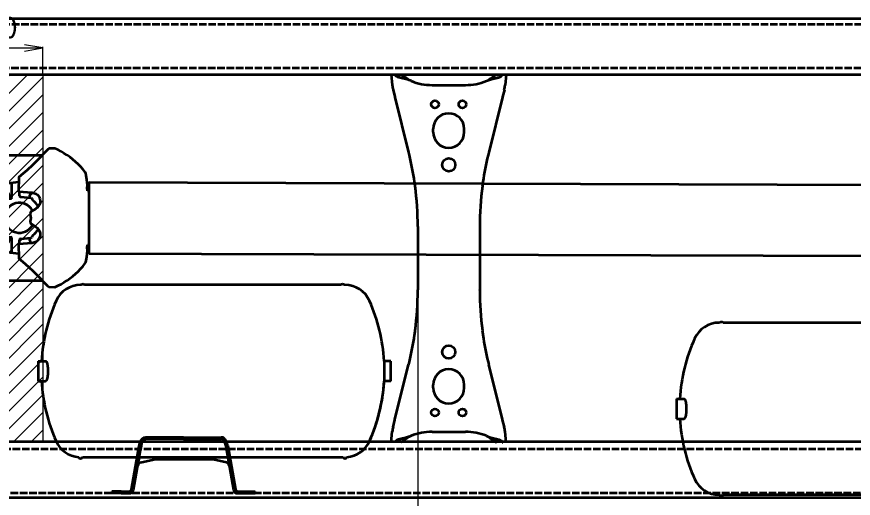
# Model space of a CAD drawing. Header units: millimetres. Extents: x 120 to 10915, y 515 to 8014.
# Drawn here: x 4633 to 5973, y 1786 to 2557 of the extents above; entities that cross this region are included whole.
import ezdxf
from ezdxf.enums import TextEntityAlignment as Align

# ---------------------------------------------------------------- set-up
doc = ezdxf.new("R2010")
doc.units = ezdxf.units.MM
doc.linetypes.add('DASHED', pattern=[15, 12, -3])
doc.layers.get('0').update_dxf_attribs({"lineweight": 13})
for name, color, linetype, lineweight in [('201_Dimensions', 7, 'Continuous', 13), ('205_Chassis_top_view', 7, 'Continuous', 13), ('214_BWA_holes_right_side_view', 7, 'Continuous', 13)]:
    doc.layers.add(name, color=color, linetype=linetype, lineweight=lineweight)
doc.styles.get("Standard").update_dxf_attribs({"font": 'isocp.shx'})

# ---------------------------------------------------------------- blocks, each defined once
blk = doc.blocks.new('3304873_3')
at = {"layer": '205_Chassis_top_view', "color": 3, "lineweight": 35}
for p, q in [((5232.9, 295), (5234.6, 277.6)), ((5417.1, 295), (5415.4, 277.6)), ((5264.6, 284.4), (5261.4, 285.7)), ((5385.4, 284.4), (5388.6, 285.7)), ((5235.8, 270.3), (5238.7, 258.9)), ((5298.3, 277.9), (5351.7, 277.9)), ((5414.2, 270.3), (5411.3, 258.9)), ((5238.7, 258.9), (5238.8, 258.3)), ((5238.8, 258.3), (5260.8, 170)), ((5411.2, 258.3), (5389.2, 170)), ((5411.3, 258.9), (5411.2, 258.3)), ((5300, 202.5), (5300, 207.5)), ((5350, 202.5), (5350, 207.5)), ((5275.4, 51.1), (5275.4, 50.6)), ((5275.4, 50.6), (5275.4, 0)), ((5374.6, 51.1), (5374.6, 50.6)), ((5374.6, 50.6), (5374.6, 0)), ((5275.4, 0), (5275.4, -50.6)), ((5374.6, 0), (5374.6, -50.6)), ((5275.4, -51.1), (5275.4, -50.6)), ((5374.6, -51.1), (5374.6, -50.6)), ((5238.8, -258.3), (5260.8, -170)), ((5411.2, -258.3), (5389.2, -170)), ((5300, -207.5), (5300, -202.5)), ((5350, -207.5), (5350, -202.5)), ((5235.8, -270.3), (5238.7, -258.9)), ((5238.7, -258.9), (5238.8, -258.3)), ((5411.3, -258.9), (5411.2, -258.3)), ((5414.2, -270.3), (5411.3, -258.9)), ((5232.9, -295), (5234.6, -277.6)), ((5298.3, -277.9), (5351.7, -277.9)), ((5417.1, -295), (5415.4, -277.6)), ((5264.6, -284.4), (5261.4, -285.7)), ((5385.4, -284.4), (5388.6, -285.7))]:
    blk.add_line(p, q, dxfattribs=at)
for centre, radius in [((5303, 247), 6), ((5347, 247), 6), ((5325, 150), 10.5), ((5325, -150), 10.5), ((5303, -247), 6), ((5347, -247), 6)]:
    blk.add_circle(centre, radius, dxfattribs=at)
for centre, radius, start, end in [((5298.3, 367.9), 90, 248, 270), ((5351.7, 367.9), 90, 270.0002, 292), ((5284.4, 282.4), 50, 185.4988, 193.999), ((5365.6, 282.4), 50, 346.001, 354.5012), ((5325, 207.5), 25, 0, 180), ((5325, 202.5), 25, 180, 0), ((4784, 51.1), 491.5, 13.476, 13.999), ((4784.1, 51.1), 491.4, 8.3803, 13.4763), ((5865.9, 51.1), 491.4, 166.5237, 171.6197), ((5866, 51.1), 491.5, 166.001, 166.524), ((4783.9, 51.1), 491.6, 7.5649, 8.3804), ((5866.1, 51.1), 491.6, 171.6196, 172.4351), ((4784, 51.1), 491.4, 0, 7.5648), ((5866, 51.1), 491.4, 172.4352, 180), ((4784, -51.1), 491.4, 352.4352, 360), ((5866, -51.1), 491.4, 180, 187.5648), ((4783.9, -51.1), 491.6, 351.6196, 352.4351), ((5866.1, -51.1), 491.6, 187.5649, 188.3804), ((4784.1, -51.1), 491.4, 346.5237, 351.6197), ((5865.9, -51.1), 491.4, 188.3803, 193.4763), ((4784, -51.1), 491.5, 346.001, 346.524), ((5866, -51.1), 491.5, 193.476, 193.999), ((5325, -202.5), 25, 0, 180), ((5325, -207.5), 25, 180, 360), ((5284.4, -282.4), 50, 166.001, 174.5012), ((5298.3, -367.9), 90, 90, 112), ((5351.7, -367.9), 90, 68, 89.9998), ((5365.6, -282.4), 50, 5.4988, 13.999)]:
    blk.add_arc(centre, radius, start, end, dxfattribs=at)
for points, knots in [([(5261.4, 285.7), (5260.1, 286.2), (5258.8, 286.7), (5257.5, 287.1), (5255.5, 287.7), (5253.5, 288.2), (5252.9, 288.4), (5251.2, 288.7), (5249.6, 289.1), (5248.6, 289.3), (5247, 289.7), (5245.5, 290.1), (5244.9, 290.2), (5243.2, 290.7), (5241.8, 291.4), (5240.9, 291.8), (5239.9, 292.7), (5239.1, 293.8), (5238.9, 294.2), (5238.7, 294.6), (5238.5, 295)], [0, 0, 0, 0, 0, 0, 13.092068, 13.092068, 13.092068, 19.57558, 19.57558, 19.57558, 30.061945, 30.061945, 30.061945, 37.308146, 37.308146, 37.308146, 51.708969, 51.708969, 51.708969, 59.207777, 59.207777, 59.207777, 59.207777, 59.207777, 59.207777]), ([(5261.4, 285.7), (5261, 286.1), (5260.5, 286.6), (5260, 287), (5258.8, 287.9), (5257.6, 288.8), (5256.9, 289.2), (5255.2, 290.2), (5253.7, 291), (5252.8, 291.4), (5251.5, 292.3), (5250.4, 293.4), (5249.9, 293.9), (5249.6, 294.4), (5249.2, 295)], [0, 0, 0, 0, 0, 0, 6.836179, 6.836179, 6.836179, 16.796056, 16.796056, 16.796056, 29.807005, 29.807005, 29.807005, 39.909779, 39.909779, 39.909779, 39.909779, 39.909779, 39.909779]), ([(5388.6, 285.7), (5389.9, 286.2), (5391.2, 286.7), (5392.5, 287.1), (5394.5, 287.7), (5396.5, 288.2), (5397.1, 288.4), (5398.8, 288.7), (5400.4, 289.1), (5401.4, 289.3), (5403, 289.7), (5404.5, 290.1), (5405.1, 290.2), (5406.8, 290.7), (5408.2, 291.4), (5409.1, 291.8), (5410.1, 292.7), (5410.9, 293.8), (5411.1, 294.2), (5411.3, 294.6), (5411.5, 295)], [0, 0, 0, 0, 0, 0, 13.092068, 13.092068, 13.092068, 19.57558, 19.57558, 19.57558, 30.061945, 30.061945, 30.061945, 37.308146, 37.308146, 37.308146, 51.708969, 51.708969, 51.708969, 59.207777, 59.207777, 59.207777, 59.207777, 59.207777, 59.207777]), ([(5388.6, 285.7), (5389, 286.1), (5389.5, 286.6), (5390, 287), (5391.2, 287.9), (5392.4, 288.8), (5393.1, 289.2), (5394.8, 290.2), (5396.3, 291), (5397.2, 291.4), (5398.5, 292.3), (5399.6, 293.4), (5400.1, 293.9), (5400.4, 294.4), (5400.8, 295)], [0, 0, 0, 0, 0, 0, 6.836179, 6.836179, 6.836179, 16.796056, 16.796056, 16.796056, 29.807005, 29.807005, 29.807005, 39.909779, 39.909779, 39.909779, 39.909779, 39.909779, 39.909779]), ([(5261.4, -285.7), (5260.1, -286.2), (5258.8, -286.7), (5257.5, -287.1), (5255.5, -287.7), (5253.5, -288.2), (5252.9, -288.4), (5251.2, -288.7), (5249.6, -289.1), (5248.6, -289.3), (5247, -289.7), (5245.5, -290.1), (5244.9, -290.2), (5243.2, -290.7), (5241.8, -291.4), (5240.9, -291.8), (5239.9, -292.7), (5239.1, -293.8), (5238.9, -294.2), (5238.7, -294.6), (5238.5, -295)], [0, 0, 0, 0, 0, 0, 13.092068, 13.092068, 13.092068, 19.57558, 19.57558, 19.57558, 30.061945, 30.061945, 30.061945, 37.308146, 37.308146, 37.308146, 51.708969, 51.708969, 51.708969, 59.207777, 59.207777, 59.207777, 59.207777, 59.207777, 59.207777]), ([(5261.4, -285.7), (5261, -286.1), (5260.5, -286.6), (5260, -287), (5258.8, -287.9), (5257.6, -288.8), (5256.9, -289.2), (5255.2, -290.2), (5253.7, -291), (5252.8, -291.4), (5251.5, -292.3), (5250.4, -293.4), (5249.9, -293.9), (5249.6, -294.4), (5249.2, -295)], [0, 0, 0, 0, 0, 0, 6.836179, 6.836179, 6.836179, 16.796056, 16.796056, 16.796056, 29.807005, 29.807005, 29.807005, 39.909779, 39.909779, 39.909779, 39.909779, 39.909779, 39.909779]), ([(5388.6, -285.7), (5389.9, -286.2), (5391.2, -286.7), (5392.5, -287.1), (5394.5, -287.7), (5396.5, -288.2), (5397.1, -288.4), (5398.8, -288.7), (5400.4, -289.1), (5401.4, -289.3), (5403, -289.7), (5404.5, -290.1), (5405.1, -290.2), (5406.8, -290.7), (5408.2, -291.4), (5409.1, -291.8), (5410.1, -292.7), (5410.9, -293.8), (5411.1, -294.2), (5411.3, -294.6), (5411.5, -295)], [0, 0, 0, 0, 0, 0, 13.092068, 13.092068, 13.092068, 19.57558, 19.57558, 19.57558, 30.061945, 30.061945, 30.061945, 37.308146, 37.308146, 37.308146, 51.708969, 51.708969, 51.708969, 59.207777, 59.207777, 59.207777, 59.207777, 59.207777, 59.207777]), ([(5388.6, -285.7), (5389, -286.1), (5389.5, -286.6), (5390, -287), (5391.2, -287.9), (5392.4, -288.8), (5393.1, -289.2), (5394.8, -290.2), (5396.3, -291), (5397.2, -291.4), (5398.5, -292.3), (5399.6, -293.4), (5400.1, -293.9), (5400.4, -294.4), (5400.8, -295)], [0, 0, 0, 0, 0, 0, 6.836179, 6.836179, 6.836179, 16.796056, 16.796056, 16.796056, 29.807005, 29.807005, 29.807005, 39.909779, 39.909779, 39.909779, 39.909779, 39.909779, 39.909779])]:
    blk.add_open_spline(points, degree=5, knots=knots, dxfattribs=at)
at = {"layer": '205_Chassis_top_view', "color": 1, "lineweight": 5}
blk.add_point((5275.4, 0), dxfattribs=at)
blk = doc.blocks.new('BLOCK75')
at = {"layer": '205_Chassis_top_view', "color": 2, "lineweight": 18}
for p, q in [((4524.554199, 51.112038), (4524.554199, 339.402161)), ((4524.554199, 337.402161), (4674.554199, 337.402161)), ((4674.554199, 295), (4674.554199, 339.402161))]:
    blk.add_line(p, q, dxfattribs=at)
for points in [[(4554.098633, 342.611603), (4524.554199, 337.402161), (4554.098633, 332.192719)], [(4645.010254, 332.192719), (4674.554199, 337.402161), (4645.010254, 342.611603)]]:
    blk.add_lwpolyline(points, dxfattribs=at)
at = {"layer": '205_Chassis_top_view', "color": 2, "lineweight": 18, "width": 0.736842}
blk.add_text('150', height=35, dxfattribs=at).set_placement((4564.554199, 352.402161), (4634.554199, 352.402161), align=Align.FIT)
blk = doc.blocks.new('BLOCK77')
at = {"layer": '205_Chassis_top_view', "color": 2, "lineweight": 18}
for p, q in [((4543.592773, 187.815109), (4650.777832, 295)), ((4552.986328, 225.492798), (4622.493652, 295)), ((4562.379883, 263.170471), (4594.209473, 295)), ((4534.753906, 150.691666), (4674.554199, 290.492218)), ((4528.937988, 116.591919), (4674.554199, 262.207947)), ((4525.742188, 85.111732), (4674.554199, 233.923676)), ((4524.591797, 55.677078), (4674.554199, 205.639404)), ((4524.554199, 27.355135), (4674.554199, 177.355133)), ((4524.554199, -0.929137), (4674.554199, 149.070862)), ((4524.554199, -29.213408), (4674.554199, 120.786591)), ((4524.606445, -57.445415), (4674.554199, 92.502319)), ((4525.706543, -84.629753), (4674.554199, 64.218048)), ((4528.165527, -110.455154), (4674.554199, 35.933777)), ((4531.796387, -135.108139), (4674.554199, 7.649507)), ((4536.479004, -158.710022), (4674.554199, -20.634764)), ((4542.009277, -181.463837), (4674.554199, -48.919037)), ((4547.653809, -204.10376), (4674.554199, -77.203308)), ((4553.29834, -226.743683), (4674.554199, -105.487579)), ((4558.942383, -249.383606), (4674.554199, -133.771851)), ((4564.55957, -272.050751), (4674.554199, -162.056122)), ((4569.894531, -295), (4674.554199, -190.340393)), ((4598.178711, -295), (4674.554199, -218.624664)), ((4626.463379, -295), (4674.554199, -246.908936)), ((4654.747559, -295), (4674.554199, -275.193207))]:
    blk.add_line(p, q, dxfattribs=at)
blk = doc.blocks.new('3239766_1')
at = {"layer": '205_Chassis_top_view', "color": 2, "lineweight": 18}
blk.add_line((4674.554263, 295), (4674.554263, -295), dxfattribs=at)
at = {"layer": '205_Chassis_top_view', "lineweight": 0}
for name in ['BLOCK75', 'BLOCK77']:
    blk.add_blockref(name, (0, 0), dxfattribs=at)
blk = doc.blocks.new('2535046_1')
at = {"layer": '205_Chassis_top_view', "color": 3, "lineweight": 35}
for p, q in [((4736, -42.5), (4735.2, -42.5)), ((5152, -42.5), (4742, -42.5)), ((5158.8, -42.5), (5158, -42.5)), ((4667, -164.5), (4679.1, -164.5)), ((4667, -164.5), (4667, -196.5)), ((5221.5, -164.5), (5221.5, -180.5)), ((5232.5, -164.5), (5221.5, -164.5)), ((5232.5, -196.5), (5232.5, -164.5)), ((5221.5, -180.5), (5221.5, -196.5)), ((4667, -196.5), (4672.5, -196.5)), ((4667, -196.5), (4679.1, -196.5)), ((5232.5, -196.5), (5221.5, -196.5)), ((4738.2, -318.5), (5155.8, -318.5))]:
    blk.add_line(p, q, dxfattribs=at)
for centre, radius, start, end in [((4735.2, -85.5), 43, 89.9995, 155.9385), ((4739, -46.5), 5, 89.9999, 126.8699), ((4739, -46.5), 5, 53.1301, 90.0001), ((5155, -46.5), 5, 90, 126.8696), ((5155, -46.5), 5, 53.1301, 90.0001), ((5158.8, -85.5), 43, 24.0615, 90.0005), ((4948, -180.5), 276, 155.938, 176.6766), ((4946, -180.5), 276, 3.3234, 24.062), ((4948, -180.5), 276, 183.3233, 204.062), ((4948, -180.5), 276, 183.3233, 204.062), ((4946, -180.5), 276, 335.938, 356.6766), ((4946, -180.5), 276, 335.938, 356.0951), ((4735.2, -275.5), 43, 204.062, 266.0053), ((5158.8, -275.5), 43, 273.9947, 335.938)]:
    blk.add_arc(centre, radius, start, end, dxfattribs=at)
for centre in [(4735.2, -318.5), (5158.8, -318.5)]:
    blk.add_ellipse(centre, major_axis=(3, 0), ratio=0.666667, start_param=3.141593, end_param=6.283185, dxfattribs=at)
for points, knots in [([(4679.1, -164.5), (4679.4, -164.5), (4679.7, -164.7), (4680, -165), (4680.5, -165.7), (4681, -166.9), (4681.1, -167.3), (4681.4, -168.3), (4681.7, -169.5), (4681.8, -170.2), (4682, -171.3), (4682.2, -172.4), (4682.2, -172.8), (4682.4, -174.5), (4682.6, -176.3), (4682.6, -177.7), (4682.7, -179.1), (4682.7, -180.5)], [0, 0, 0, 0, 0, 0, 21.834287, 21.834287, 21.834287, 34.477015, 34.477015, 34.477015, 47.992283, 47.992283, 47.992283, 55.290905, 55.290905, 55.290905, 76.568968, 76.568968, 76.568968, 76.568968, 76.568968, 76.568968]), ([(4682.7, -180.5), (4682.7, -181.5), (4682.7, -182.6), (4682.6, -183.6), (4682.5, -185.1), (4682.4, -186.6), (4682.4, -187.1), (4682.2, -188.7), (4681.9, -190.2), (4681.8, -191.2), (4681.5, -192.6), (4681.1, -193.7), (4681, -194), (4680.6, -195), (4680.2, -195.7), (4679.9, -196.1), (4679.6, -196.4), (4679.2, -196.5), (4679.2, -196.5), (4679.1, -196.5), (4679.1, -196.5)], [0, 0, 0, 0, 0, 0, 15.750984, 15.750984, 15.750984, 23.571344, 23.571344, 23.571344, 43.499726, 43.499726, 43.499726, 52.431617, 52.431617, 52.431617, 73.233057, 73.233057, 73.233057, 76.579438, 76.579438, 76.579438, 76.579438, 76.579438, 76.579438])]:
    blk.add_open_spline(points, degree=5, knots=knots, dxfattribs=at)
blk = doc.blocks.new('3019141_1')
at = {"layer": '205_Chassis_top_view', "color": 3, "lineweight": 35}
for p, q in [((4900, -286.8), (4845.5, -286.8)), ((4900, -289.1), (4845.5, -289.1)), ((4900, -286.8), (4954.5, -286.8)), ((4900, -289.1), (4954.5, -289.1)), ((4816.8, -370.6), (4828, -307)), ((4819.7, -371.1), (4830.9, -307.5)), ((4828, -307), (4829.2, -299.9)), ((4830.9, -307.5), (4832.2, -300.4)), ((4967.7, -299.6), (4969.1, -307.5)), ((4967.8, -300.4), (4969.1, -307.5)), ((4969.1, -307.5), (4980.3, -371.1)), ((4970.8, -299.9), (4972, -307)), ((4972, -307), (4983.2, -370.6)), ((4828.8, -319.5), (4828.8, -319.4)), ((4971.2, -319.5), (4971.2, -319.5)), ((4974.3, -320), (4974.3, -319.8)), ((4823.8, -330.5), (4823.9, -330.2)), ((4824.4, -327.2), (4824.6, -326)), ((4824.5, -326.8), (4824.5, -326.8)), ((4828.4, -322), (4828.2, -322.8)), ((4831.2, -327.2), (4852.7, -322.5)), ((4864.3, -322.5), (4852.7, -322.5)), ((4900, -322.5), (4875.7, -322.5)), ((4924.3, -322.5), (4900, -322.5)), ((4947.3, -322.5), (4935.7, -322.5)), ((4968.8, -327.2), (4947.3, -322.5)), ((4971.6, -321.9), (4971.8, -322.8)), ((4976.2, -330.5), (4976.1, -330.2)), ((4800, -373.5), (4785, -373.5)), ((4785, -373.5), (4785, -376.5)), ((4789.5, -373.5), (4800, -373.5)), ((4800, -373.5), (4813.3, -373.5)), ((4986.7, -373.5), (5000, -373.5)), ((5000, -373.5), (5015, -373.5)), ((5015, -376.5), (5015, -373.5)), ((4800, -376.5), (4785, -376.5)), ((4800, -376.5), (4813.3, -376.5)), ((4986.7, -376.5), (5000, -376.5)), ((5000, -376.5), (5015, -376.5))]:
    blk.add_line(p, q, dxfattribs=at)
for centre, radius, start, end in [((4857.8, -305), 26.1, 164.5237, 169.8646), ((4942.2, -305), 26.1, 10.1353, 15.4764), ((4832.5, -333.1), 6, 102.3391, 169.7965), ((4967.5, -333.1), 6, 10, 77.6609), ((4813.3, -370), 3.5, 270.0006, 350.0017), ((4813.3, -370), 6.5, 270.0005, 350.0006), ((4986.7, -370), 6.5, 189.9994, 269.9995), ((4986.7, -370), 3.5, 189.9983, 269.9994)]:
    blk.add_arc(centre, radius, start, end, dxfattribs=at)
for points, degree, knots in [([(4829.2, -299.9), (4829.3, -299.7), (4829.3, -299.6), (4829.3, -299.4), (4829.4, -299.2), (4829.4, -298.9), (4829.4, -298.7), (4829.5, -298.4), (4829.6, -298.1), (4829.6, -297.9), (4829.7, -297.6), (4829.8, -297.3), (4829.9, -297.1), (4830, -296.8), (4830.1, -296.4), (4830.1, -296.2), (4830.2, -295.9), (4830.3, -295.6), (4830.4, -295.4), (4830.6, -294.9), (4830.8, -294.3), (4830.9, -294), (4831.2, -293.4), (4831.5, -292.7), (4831.6, -292.4), (4832, -291.8), (4832.3, -291.2), (4832.5, -290.9), (4832.9, -290.3), (4833.3, -289.7), (4833.6, -289.3), (4834, -288.9), (4834.4, -288.6), (4834.5, -288.5), (4834.6, -288.4), (4834.8, -288.3), (4834.9, -288.2), (4835, -288.1), (4835.2, -288), (4835.2, -288), (4835.4, -287.9), (4835.6, -287.8), (4835.6, -287.7), (4835.9, -287.6), (4836.1, -287.5), (4836.3, -287.4), (4836.5, -287.3), (4836.8, -287.2), (4836.8, -287.2), (4837, -287.2), (4837.1, -287.1), (4837.1, -287.1), (4837.2, -287.1), (4837.3, -287.1), (4837.3, -287), (4837.5, -287), (4837.6, -287), (4837.7, -287), (4837.8, -286.9), (4838, -286.9), (4838.1, -286.9), (4838.3, -286.8), (4838.5, -286.8), (4838.6, -286.8), (4838.9, -286.8), (4839.1, -286.8), (4839.2, -286.8), (4839.3, -286.8), (4839.4, -286.8)], 5, [0, 0, 0, 0, 0, 0, 1.214166, 1.214166, 1.214166, 2.428332, 2.428332, 2.428332, 3.859117, 3.859117, 3.859117, 5.276254, 5.276254, 5.276254, 6.732845, 6.732845, 6.732845, 8.169617, 8.169617, 8.169617, 11.091314, 11.091314, 11.091314, 13.973365, 13.973365, 13.973365, 16.821876, 16.821876, 16.821876, 20.563071, 20.563071, 20.563071, 21.386082, 21.386082, 21.386082, 22.209094, 22.209094, 22.209094, 22.941598, 22.941598, 22.941598, 23.674101, 23.674101, 23.674101, 25.000235, 25.000235, 25.000235, 25.644093, 25.644093, 25.644093, 25.963686, 25.963686, 25.963686, 26.283279, 26.283279, 26.283279, 26.909715, 26.909715, 26.909715, 27.51309, 27.51309, 27.51309, 28.313486, 28.313486, 28.313486, 29.089484, 29.089484, 29.089484, 29.089484, 29.089484, 29.089484]), ([(4832.7, -298.1), (4832.7, -297.9), (4832.8, -297.8), (4832.8, -297.7), (4833, -297.2), (4833.1, -296.6), (4833.3, -296.3), (4833.4, -295.8), (4833.6, -295.3), (4833.7, -295.2), (4833.9, -294.6), (4834.2, -294), (4834.4, -293.6), (4834.7, -293.1), (4835, -292.5), (4835.1, -292.4), (4835.1, -292.3), (4835.2, -292.3)], 5, [0, 0, 0, 0, 0, 0, 1.16975, 1.16975, 1.16975, 4.633922, 4.633922, 4.633922, 5.776024, 5.776024, 5.776024, 10.306276, 10.306276, 10.306276, 11.405949, 11.405949, 11.405949, 11.405949, 11.405949, 11.405949]), ([(4835.2, -292.3), (4835.2, -292.1), (4835.3, -292), (4835.4, -291.9), (4835.5, -291.8), (4835.7, -291.6), (4835.7, -291.5), (4836, -291.1), (4836.4, -290.8), (4836.6, -290.5), (4836.9, -290.2), (4837.3, -290), (4837.4, -289.9), (4837.5, -289.8), (4837.7, -289.7), (4837.8, -289.6), (4838, -289.5), (4838.2, -289.4), (4838.3, -289.4), (4838.4, -289.4), (4838.5, -289.3), (4838.5, -289.3), (4838.6, -289.3), (4838.6, -289.3), (4838.6, -289.3), (4838.7, -289.3), (4838.7, -289.3), (4838.8, -289.3), (4838.8, -289.3), (4838.9, -289.2), (4838.9, -289.2), (4839, -289.2), (4839, -289.2), (4839.1, -289.2), (4839.2, -289.2), (4839.3, -289.2), (4839.3, -289.2), (4839.4, -289.2), (4839.5, -289.2)], 5, [0, 0, 0, 0, 0, 0, 1.151322, 1.151322, 1.151322, 2.299063, 2.299063, 2.299063, 5.688357, 5.688357, 5.688357, 6.803414, 6.803414, 6.803414, 7.911268, 7.911268, 7.911268, 9.010471, 9.010471, 9.010471, 9.276672, 9.276672, 9.276672, 9.542834, 9.542834, 9.542834, 9.815697, 9.815697, 9.815697, 10.094941, 10.094941, 10.094941, 10.640826, 10.640826, 10.640826, 11.186712, 11.186712, 11.186712, 11.186712, 11.186712, 11.186712]), ([(4845.5, -286.8), (4845.1, -286.8), (4844.8, -286.8), (4844.4, -286.8), (4843.8, -286.8), (4843.1, -286.8), (4842.8, -286.8), (4842.4, -286.8), (4842.1, -286.8), (4842, -286.8), (4841.9, -286.8), (4841.8, -286.8), (4841.7, -286.8), (4841.6, -286.8), (4841.5, -286.8), (4841.4, -286.8), (4841.3, -286.8), (4841.1, -286.8), (4840.9, -286.8), (4840.8, -286.8), (4840.6, -286.8), (4840.6, -286.8), (4840.5, -286.8), (4840.5, -286.8), (4840.4, -286.8), (4840.3, -286.8), (4840.3, -286.8), (4840.2, -286.8), (4840.1, -286.8), (4840, -286.8), (4840, -286.8), (4839.9, -286.8), (4839.9, -286.8), (4839.9, -286.8), (4839.8, -286.8), (4839.8, -286.8), (4839.8, -286.8), (4839.8, -286.8), (4839.7, -286.8), (4839.7, -286.8), (4839.7, -286.8), (4839.6, -286.8), (4839.6, -286.8), (4839.6, -286.8), (4839.6, -286.8), (4839.5, -286.8), (4839.5, -286.8), (4839.5, -286.8), (4839.5, -286.8), (4839.5, -286.8), (4839.4, -286.8)], 5, [0, 0, 0, 0, 0, 0, 2.384322, 2.384322, 2.384322, 4.398279, 4.398279, 4.398279, 4.795543, 4.795543, 4.795543, 5.189428, 5.189428, 5.189428, 5.602163, 5.602163, 5.602163, 6.351037, 6.351037, 6.351037, 6.550525, 6.550525, 6.550525, 6.750012, 6.750012, 6.750012, 7.12561, 7.12561, 7.12561, 7.328672, 7.328672, 7.328672, 7.430203, 7.430203, 7.430203, 7.531734, 7.531734, 7.531734, 7.633304, 7.633304, 7.633304, 7.734875, 7.734875, 7.734875, 7.836429, 7.836429, 7.836429, 7.937984, 7.937984, 7.937984, 7.937984, 7.937984, 7.937984]), ([(4845.5, -289.1), (4845.1, -289.1), (4844.8, -289.1), (4844.4, -289.1), (4843.8, -289.1), (4843.1, -289.1), (4842.8, -289.1), (4842.4, -289.1), (4842.1, -289.1), (4842, -289.1), (4841.9, -289.2), (4841.8, -289.2), (4841.7, -289.2), (4841.6, -289.2), (4841.5, -289.2), (4841.4, -289.2), (4841.3, -289.2), (4841.1, -289.2), (4840.9, -289.2), (4840.8, -289.2), (4840.6, -289.2), (4840.6, -289.2), (4840.5, -289.2), (4840.5, -289.2), (4840.4, -289.2), (4840.3, -289.2), (4840.3, -289.2), (4840.2, -289.2), (4840.1, -289.2), (4840, -289.2), (4840, -289.2), (4839.9, -289.2), (4839.9, -289.2), (4839.8, -289.2), (4839.8, -289.2), (4839.7, -289.2), (4839.7, -289.2), (4839.7, -289.2), (4839.7, -289.2), (4839.6, -289.2), (4839.6, -289.2), (4839.6, -289.2), (4839.6, -289.2), (4839.5, -289.2), (4839.5, -289.2), (4839.5, -289.2), (4839.5, -289.2), (4839.5, -289.2)], 5, [0, 0, 0, 0, 0, 0, 2.384782, 2.384782, 2.384782, 4.397809, 4.397809, 4.397809, 4.766184, 4.766184, 4.766184, 5.160081, 5.160081, 5.160081, 5.573027, 5.573027, 5.573027, 6.338293, 6.338293, 6.338293, 6.537285, 6.537285, 6.537285, 6.736276, 6.736276, 6.736276, 7.115923, 7.115923, 7.115923, 7.313576, 7.313576, 7.313576, 7.511228, 7.511228, 7.511228, 7.610077, 7.610077, 7.610077, 7.708926, 7.708926, 7.708926, 7.807813, 7.807813, 7.807813, 7.9067, 7.9067, 7.9067, 7.9067, 7.9067, 7.9067]), ([(4954.5, -286.8), (4955, -286.8), (4955.5, -286.8), (4955.9, -286.8), (4956.6, -286.8), (4957.3, -286.8), (4957.5, -286.8), (4957.8, -286.8), (4958, -286.8), (4958, -286.8), (4958.1, -286.8), (4958.2, -286.8), (4958.3, -286.8), (4958.4, -286.8), (4958.5, -286.8), (4958.6, -286.8), (4958.7, -286.8), (4958.9, -286.8), (4959.1, -286.8), (4959.2, -286.8), (4959.4, -286.8), (4959.4, -286.8), (4959.5, -286.8), (4959.5, -286.8), (4959.6, -286.8), (4959.7, -286.8), (4959.7, -286.8), (4959.8, -286.8), (4959.9, -286.8), (4960, -286.8), (4960, -286.8), (4960.1, -286.8), (4960.1, -286.8), (4960.1, -286.8), (4960.2, -286.8), (4960.2, -286.8), (4960.2, -286.8), (4960.2, -286.8), (4960.3, -286.8), (4960.3, -286.8), (4960.3, -286.8), (4960.4, -286.8), (4960.4, -286.8), (4960.4, -286.8), (4960.4, -286.8), (4960.5, -286.8), (4960.5, -286.8), (4960.5, -286.8), (4960.5, -286.8), (4960.5, -286.8), (4960.6, -286.8)], 5, [0, 0, 0, 0, 0, 0, 3.191225, 3.191225, 3.191225, 4.608454, 4.608454, 4.608454, 4.807094, 4.807094, 4.807094, 5.204021, 5.204021, 5.204021, 5.61887, 5.61887, 5.61887, 6.363319, 6.363319, 6.363319, 6.563865, 6.563865, 6.563865, 6.76441, 6.76441, 6.76441, 7.141176, 7.141176, 7.141176, 7.344693, 7.344693, 7.344693, 7.446452, 7.446452, 7.446452, 7.548211, 7.548211, 7.548211, 7.65001, 7.65001, 7.65001, 7.751808, 7.751808, 7.751808, 7.853591, 7.853591, 7.853591, 7.955374, 7.955374, 7.955374, 7.955374, 7.955374, 7.955374]), ([(4954.5, -289.1), (4955, -289.1), (4955.5, -289.1), (4955.9, -289.1), (4956.6, -289.1), (4957.3, -289.1), (4957.4, -289.1), (4957.7, -289.1), (4957.9, -289.1), (4958, -289.1), (4958.1, -289.2), (4958.2, -289.2), (4958.3, -289.2), (4958.4, -289.2), (4958.5, -289.2), (4958.6, -289.2), (4958.7, -289.2), (4958.9, -289.2), (4959.1, -289.2), (4959.2, -289.2), (4959.4, -289.2), (4959.4, -289.2), (4959.5, -289.2), (4959.5, -289.2), (4959.6, -289.2), (4959.7, -289.2), (4959.7, -289.2), (4959.8, -289.2), (4959.9, -289.2), (4960, -289.2), (4960, -289.2), (4960.1, -289.2), (4960.1, -289.2), (4960.2, -289.2), (4960.2, -289.2), (4960.3, -289.2), (4960.3, -289.2), (4960.3, -289.2), (4960.3, -289.2), (4960.4, -289.2), (4960.4, -289.2), (4960.4, -289.2), (4960.4, -289.2), (4960.5, -289.2), (4960.5, -289.2), (4960.5, -289.2), (4960.5, -289.2), (4960.5, -289.2)], 5, [0, 0, 0, 0, 0, 0, 3.190565, 3.190565, 3.190565, 4.451509, 4.451509, 4.451509, 4.850316, 4.850316, 4.850316, 5.245816, 5.245816, 5.245816, 5.65978, 5.65978, 5.65978, 6.42106, 6.42106, 6.42106, 6.620679, 6.620679, 6.620679, 6.820298, 6.820298, 6.820298, 7.200475, 7.200475, 7.200475, 7.398414, 7.398414, 7.398414, 7.596354, 7.596354, 7.596354, 7.695346, 7.695346, 7.695346, 7.794338, 7.794338, 7.794338, 7.893369, 7.893369, 7.893369, 7.992399, 7.992399, 7.992399, 7.992399, 7.992399, 7.992399]), ([(4964.8, -292.3), (4964.8, -292.1), (4964.7, -292), (4964.6, -291.9), (4964.5, -291.8), (4964.3, -291.6), (4964.3, -291.5), (4964, -291.1), (4963.6, -290.8), (4963.4, -290.5), (4963.1, -290.2), (4962.7, -290), (4962.6, -289.9), (4962.5, -289.8), (4962.3, -289.7), (4962.2, -289.6), (4962, -289.5), (4961.8, -289.4), (4961.7, -289.4), (4961.6, -289.4), (4961.5, -289.3), (4961.4, -289.3), (4961.3, -289.3), (4961.2, -289.3), (4961.2, -289.2), (4961.1, -289.2), (4961, -289.2), (4960.9, -289.2), (4960.8, -289.2), (4960.7, -289.2), (4960.7, -289.2), (4960.6, -289.2), (4960.5, -289.2)], 5, [0, 0, 0, 0, 0, 0, 1.15463, 1.15463, 1.15463, 2.305231, 2.305231, 2.305231, 5.702715, 5.702715, 5.702715, 6.820664, 6.820664, 6.820664, 7.931257, 7.931257, 7.931257, 9.032902, 9.032902, 9.032902, 9.597042, 9.597042, 9.597042, 10.147973, 10.147973, 10.147973, 10.691839, 10.691839, 10.691839, 11.235705, 11.235705, 11.235705, 11.235705, 11.235705, 11.235705]), ([(4970.8, -299.9), (4970.7, -299.7), (4970.7, -299.6), (4970.7, -299.4), (4970.6, -299.2), (4970.6, -298.9), (4970.6, -298.7), (4970.4, -298.3), (4970.3, -297.8), (4970.2, -297.4), (4970.1, -296.9), (4969.9, -296.4), (4969.9, -296.2), (4969.7, -295.7), (4969.5, -295.2), (4969.4, -294.9), (4969.2, -294.4), (4969, -293.9), (4969, -293.7), (4968.6, -292.9), (4968.2, -292.1), (4967.9, -291.5), (4967.3, -290.6), (4966.7, -289.7), (4966.4, -289.3), (4966, -288.9), (4965.6, -288.6), (4965.5, -288.5), (4965.4, -288.4), (4965.2, -288.3), (4965.2, -288.2), (4965, -288.1), (4964.8, -288), (4964.8, -288), (4964.6, -287.9), (4964.5, -287.8), (4964.4, -287.7), (4964.2, -287.6), (4963.9, -287.5), (4963.7, -287.4), (4963.5, -287.3), (4963.2, -287.2), (4963.1, -287.2), (4962.9, -287.1), (4962.7, -287.1), (4962.7, -287), (4962.6, -287), (4962.5, -287), (4962.5, -287), (4962.4, -287), (4962.3, -287), (4962.3, -287), (4962.3, -287), (4962.2, -286.9), (4962.2, -286.9), (4962.1, -286.9), (4962.1, -286.9), (4962, -286.9), (4961.9, -286.9), (4961.9, -286.9), (4961.8, -286.9), (4961.6, -286.8), (4961.5, -286.8), (4961.4, -286.8), (4961.1, -286.8), (4960.9, -286.8), (4960.8, -286.8), (4960.7, -286.8), (4960.6, -286.8)], 5, [0, 0, 0, 0, 0, 0, 1.214151, 1.214151, 1.214151, 2.428301, 2.428301, 2.428301, 5.289177, 5.289177, 5.289177, 6.721177, 6.721177, 6.721177, 9.630789, 9.630789, 9.630789, 11.086214, 11.086214, 11.086214, 16.817944, 16.817944, 16.817944, 20.563457, 20.563457, 20.563457, 21.387561, 21.387561, 21.387561, 22.211665, 22.211665, 22.211665, 22.94562, 22.94562, 22.94562, 23.679575, 23.679575, 23.679575, 25.002821, 25.002821, 25.002821, 25.971875, 25.971875, 25.971875, 26.291668, 26.291668, 26.291668, 26.606427, 26.606427, 26.606427, 26.76381, 26.76381, 26.76381, 26.921193, 26.921193, 26.921193, 27.23594, 27.23594, 27.23594, 27.550687, 27.550687, 27.550687, 28.355118, 28.355118, 28.355118, 29.138078, 29.138078, 29.138078, 29.138078, 29.138078, 29.138078]), ([(4967.3, -298.1), (4967.2, -297.7), (4967.1, -297.3), (4967, -296.9), (4966.8, -296.4), (4966.6, -295.9), (4966.6, -295.8), (4966.3, -295.1), (4966, -294.4), (4965.7, -293.8), (4965.4, -293.2), (4965, -292.5), (4965, -292.4), (4964.9, -292.3), (4964.8, -292.3)], 5, [0, 0, 0, 0, 0, 0, 3.467226, 3.467226, 3.467226, 4.614641, 4.614641, 4.614641, 10.287218, 10.287218, 10.287218, 11.385618, 11.385618, 11.385618, 11.385618, 11.385618, 11.385618]), ([(4832.7, -298.1), (4832.7, -298.1), (4832.7, -298.2), (4832.6, -298.4), (4832.6, -298.7), (4832.5, -298.9), (4832.4, -299.2), (4832.4, -299.5), (4832.3, -299.9), (4832.2, -300.3), (4832.1, -300.9), (4832, -301.5), (4831.9, -302.1), (4831.8, -302.7), (4831.7, -303.4), (4831.6, -304), (4831.4, -304.6), (4831.3, -305.2), (4831.2, -305.9), (4831.1, -306.4), (4831.1, -306.6)], 3, [0, 0, 0, 0, 0.187626, 0.39299, 0.61655, 0.858309, 1.131307, 1.462992, 1.849056, 2.267462, 2.891529, 3.514268, 4.149256, 4.781207, 5.4031, 6.024146, 6.639625, 7.264625, 8.06143, 8.728052, 8.728052, 8.728052, 8.728052]), ([(4967.3, -298.1), (4967.3, -298.1), (4967.3, -298.2), (4967.4, -298.4), (4967.4, -298.7), (4967.5, -298.9), (4967.6, -299.2), (4967.6, -299.5), (4967.7, -299.9), (4967.8, -300.3), (4967.9, -300.9), (4968, -301.5), (4968.1, -302.1), (4968.2, -302.7), (4968.3, -303.3), (4968.4, -303.9), (4968.6, -304.5), (4968.6, -305.1), (4968.7, -305.5), (4968.8, -305.9), (4968.9, -306.3), (4968.9, -306.5), (4968.9, -306.6)], 3, [0, 0, 0, 0, 0.187317, 0.392309, 0.61543, 0.856676, 1.128926, 1.459509, 1.844374, 2.260969, 2.881992, 3.503446, 4.137139, 4.768329, 5.38909, 6.009168, 6.627168, 7.206362, 7.59265, 7.978981, 8.360373, 8.706273, 8.706273, 8.706273, 8.706273]), ([(4875.7, -322.5), (4875.3, -322.5), (4874.7, -322.5), (4873.9, -322.5), (4871.9, -322.4), (4869.7, -322.4), (4868.5, -322.4), (4866.8, -322.5), (4865.4, -322.5), (4864.9, -322.5), (4864.6, -322.5), (4864.3, -322.5)], 5, [0, 0, 0, 0, 0, 0, 9.870234, 9.870234, 9.870234, 21.56955, 21.56955, 21.56955, 28.079338, 28.079338, 28.079338, 28.079338, 28.079338, 28.079338]), ([(4935.7, -322.5), (4935.3, -322.5), (4934.7, -322.5), (4933.9, -322.5), (4931.9, -322.4), (4929.7, -322.4), (4928.5, -322.4), (4926.8, -322.5), (4925.4, -322.5), (4924.9, -322.5), (4924.6, -322.5), (4924.3, -322.5)], 5, [0, 0, 0, 0, 0, 0, 9.870264, 9.870264, 9.870264, 21.569579, 21.569579, 21.569579, 28.07934, 28.07934, 28.07934, 28.07934, 28.07934, 28.07934])]:
    blk.add_open_spline(points, degree=degree, knots=knots, dxfattribs=at)
for points in [[(4864.3, -322.5), (4864.2, -322.5), (4864.1, -322.5), (4864, -322.5), (4864, -322.5), (4864, -322.5)], [(4876, -322.5), (4876, -322.5), (4876, -322.5), (4875.9, -322.5), (4875.8, -322.5), (4875.7, -322.5)], [(4924.3, -322.5), (4924.2, -322.5), (4924.1, -322.5), (4924, -322.5), (4924, -322.5), (4924, -322.5)], [(4936, -322.5), (4936, -322.5), (4936, -322.5), (4935.9, -322.5), (4935.8, -322.5), (4935.7, -322.5)]]:
    blk.add_open_spline(points, degree=5, dxfattribs=at)
blk = doc.blocks.new('2538987_1')
at = {"layer": '205_Chassis_top_view', "color": 3, "lineweight": 35}
for p, q in [((5759, -103), (5758.2, -103)), ((6175, -103), (5765, -103)), ((6181.8, -103), (6181, -103)), ((5690, -225), (5702.1, -225)), ((5690, -225), (5690, -257)), ((6244.5, -225), (6244.5, -241)), ((6255.5, -225), (6244.5, -225)), ((6255.5, -257), (6255.5, -225)), ((6244.5, -241), (6244.5, -257)), ((5690, -257), (5695.5, -257)), ((5690, -257), (5702.1, -257)), ((6255.5, -257), (6244.5, -257)), ((5759, -379), (5758.2, -379)), ((6175, -379), (5765, -379)), ((6181.8, -379), (6181, -379))]:
    blk.add_line(p, q, dxfattribs=at)
for centre, radius, start, end in [((5758.2, -146), 43, 89.9995, 155.9385), ((5762, -107), 5, 89.9999, 126.8699), ((5762, -107), 5, 53.1301, 90.0001), ((6178, -107), 5, 90, 126.8696), ((6178, -107), 5, 53.1301, 90.0001), ((6181.8, -146), 43, 24.0615, 90.0005), ((5971, -241), 276, 155.938, 176.6766), ((5969, -241), 276, 3.3234, 24.062), ((5971, -241), 276, 183.3233, 204.062), ((5969, -241), 276, 335.938, 356.6766), ((5758.2, -336), 43, 204.0615, 270.0005), ((6181.8, -336), 43, 269.9995, 335.9385), ((5762, -375), 5, 233.1301, 270.0001), ((5762, -375), 5, 269.9999, 306.8699), ((6178, -375), 5, 233.1319, 270), ((6178, -375), 5, 269.9999, 306.8699)]:
    blk.add_arc(centre, radius, start, end, dxfattribs=at)
for points, knots in [([(5702.1, -225), (5702.4, -225), (5702.7, -225.2), (5703, -225.5), (5703.5, -226.2), (5704, -227.4), (5704.1, -227.8), (5704.4, -228.8), (5704.7, -230), (5704.8, -230.7), (5705, -231.8), (5705.2, -232.9), (5705.2, -233.3), (5705.4, -235), (5705.6, -236.8), (5705.6, -238.2), (5705.7, -239.6), (5705.7, -241)], [0, 0, 0, 0, 0, 0, 21.834287, 21.834287, 21.834287, 34.477015, 34.477015, 34.477015, 47.992283, 47.992283, 47.992283, 55.290905, 55.290905, 55.290905, 76.568968, 76.568968, 76.568968, 76.568968, 76.568968, 76.568968]), ([(5705.7, -241), (5705.7, -242), (5705.7, -243.1), (5705.6, -244.1), (5705.5, -245.6), (5705.4, -247.1), (5705.4, -247.6), (5705.2, -249.2), (5704.9, -250.7), (5704.8, -251.7), (5704.5, -253.1), (5704.1, -254.2), (5704, -254.5), (5703.6, -255.5), (5703.2, -256.2), (5702.9, -256.6), (5702.6, -256.9), (5702.2, -257), (5702.2, -257), (5702.1, -257), (5702.1, -257)], [0, 0, 0, 0, 0, 0, 15.750984, 15.750984, 15.750984, 23.571344, 23.571344, 23.571344, 43.499726, 43.499726, 43.499726, 52.431617, 52.431617, 52.431617, 73.233057, 73.233057, 73.233057, 76.579438, 76.579438, 76.579438, 76.579438, 76.579438, 76.579438])]:
    blk.add_open_spline(points, degree=5, knots=knots, dxfattribs=at)
blk = doc.blocks.new('3225760_1')
at = {"layer": '205_Chassis_top_view', "color": 3, "lineweight": 35}
for p, q in [((4450.9, 186), (4451.1, 186)), ((4450.9, 158.9), (4450.9, 186)), ((4451.1, 186), (4489, 186)), ((4489, 186), (4491.4, 186)), ((4489, 186), (4489, 161.6)), ((4496.4, 186), (4491.4, 186)), ((4493.4, 176.9), (4496, 151.1)), ((4496.4, 186), (4531.9, 186)), ((4501, 151.1), (4498.4, 176.9)), ((4531.9, 160.3), (4531.9, 186)), ((4541.1, 181.5), (4541.1, 174)), ((4489.2, 158.3), (4489, 161.6)), ((4595.1, 165.6), (4673.9, 165.6)), ((4496, 76), (4496, 150.5)), ((4501, 150.5), (4496, 150.5)), ((4501, 76), (4501, 150.5)), ((4454.4, 134.8), (4454.4, 136.5)), ((4535.4, 135.5), (4535.5, 137.5)), ((4454.8, 126.6), (4454.4, 132.7)), ((4454.8, 126.6), (4456.3, 106.3)), ((4536.1, 124.3), (4535.5, 133.4)), ((4536.5, 124.3), (4536.1, 124.3)), ((4536.7, 122.1), (4541.3, 122.1)), ((4541.3, 124.3), (4550.1, 125.3)), ((4541.3, 5.9), (4541.3, 124.3)), ((4550.1, 4.9), (4550.1, 125.3)), ((4625.1, 97.7), (4625.1, 121.4)), ((4749, 107.6), (4749, 122.1)), ((4616.4, 108.6), (4616.4, 120.4)), ((4637.1, 100.2), (4637.1, 107.3)), ((4746.4, 108.6), (4749, 108.6)), ((4749, 22.6), (4749, 107.6)), ((4620.3, 96.1), (4623.5, 96.1)), ((4620.6, 96.1), (4620.6, 101.6)), ((4638.6, 98.6), (4656.1, 97.2)), ((4653.6, 97.4), (4653.6, 101.6)), ((4656.1, 97.2), (4657.1, 96.2)), ((4491, 70.1), (4491, -69.9)), ((4491, 70.1), (4496, 70.1)), ((4496, 59.6), (4496, 76)), ((4496, 70.1), (4496, 50.1)), ((4501, 59.6), (4501, 76)), ((4506, 70.1), (4501, 70.1)), ((4506, 50.1), (4506, 70.1)), ((4496, 50.4), (4496, 59.6)), ((4501, -47.6), (4501, 59.6)), ((4496, 50.1), (4496, -49.9)), ((4501, -49.9), (4501, 50.1)), ((4506, -49.9), (4506, 50.1)), ((4454.8, 13.4), (4456.3, 33.7)), ((4620.3, 34.1), (4623.5, 34.1)), ((4620.6, 28.6), (4620.6, 34.1)), ((4625.1, 8.8), (4625.1, 32.5)), ((4637.1, 22.9), (4637.1, 30)), ((4638.6, 31.6), (4656.1, 33)), ((4653.6, 28.6), (4653.6, 32.8)), ((4656.1, 33), (4657.1, 34)), ((4454.8, 13.4), (4454.4, 7.3)), ((4536.1, 15.7), (4534.4, -9.4)), ((4536.5, 15.7), (4536.1, 15.7)), ((4616.4, 9.8), (4616.4, 21.6)), ((4746.1, 21.6), (4749, 21.6)), ((4749, 8.1), (4749, 22.6)), ((4454.4, 5.1), (4454.4, 3.8)), ((4535.6, 8.1), (4541.3, 8.1)), ((4541.3, 5.9), (4550.1, 4.9)), ((4450.9, -18.9), (4450.9, -46)), ((4541.1, -41.5), (4541.1, -34)), ((4595.1, -35.4), (4673.9, -35.4)), ((4450.9, -46), (4451.1, -46)), ((4451.1, -46), (4532.1, -46)), ((4468.5, -46), (4468.9, -46)), ((4496, -49.9), (4496, -69.9)), ((4501, -67.6), (4501, -47.6)), ((4501, -69.9), (4501, -49.9)), ((4506, -69.9), (4506, -49.9)), ((4491, -69.9), (4496, -69.9)), ((4496, -67.6), (4501, -67.6)), ((4506, -69.9), (4501, -69.9))]:
    blk.add_line(p, q, dxfattribs=at)
for points in [[(4746.2, 108.6), (4745.8, 113.2), (4746.2, 117.2), (4745.2, 126.1), (4744.1, 132.9), (4743.4, 136), (4742.6, 138), (4742.2, 138.5), (4742.2, 138.5), (4738.7, 142.9), (4735, 147.1), (4731, 151.2), (4727, 155), (4722.7, 158.7), (4718.2, 162.1), (4713.7, 165.4), (4708.9, 168.4), (4704, 171.2), (4699, 173.8), (4693.9, 176.1), (4684.9, 176), (4683.3, 175), (4679.7, 171.6), (4665.7, 156.9), (4658.1, 149.4), (4649.4, 141.3), (4643, 135.9), (4636.2, 130.5), (4635.6, 107.5), (4657.7, 105.5), (4659.4, 105.3), (4661, 104.8), (4662.5, 104.2), (4664, 103.4), (4665.3, 102.4), (4666.5, 101.3), (4668.5, 98.6), (4669.8, 95.6), (4670.3, 92.4), (4670.1, 89.3), (4669.2, 86.4), (4667.8, 83.6), (4665.7, 81.3), (4663.2, 79.5), (4656.8, 75.8), (4655.9, 75), (4655.1, 74.1), (4654.6, 73), (4654.3, 71.9), (4654.4, 70.7), (4655.1, 67.4), (4655.2, 64.6), (4654.9, 61.9), (4654.4, 59.5), (4654.4, 58.3), (4654.6, 57.2), (4655.1, 56.1), (4655.9, 55.2), (4663.2, 50.7), (4665.8, 48.9), (4667.8, 46.5), (4669.3, 43.7), (4670.1, 40.7), (4670.3, 37.5), (4669.7, 34.4), (4668.4, 31.4), (4666.4, 28.8), (4663.9, 26.8), (4661, 25.3), (4657.7, 24.7), (4635.6, 22.7), (4636.1, 0.6), (4636.2, -0.3), (4642.7, -5.4), (4651.7, -13.3), (4659.8, -20.8), (4669.4, -30.6), (4679.4, -41.1), (4682.1, -43.7), (4684.1, -45.3), (4684.9, -45.8), (4693.9, -45.9), (4699, -43.6), (4704, -41), (4708.9, -38.2), (4713.6, -35.2), (4718.2, -31.9), (4722.7, -28.5), (4726.9, -24.8), (4731, -21), (4734.9, -16.9), (4738.7, -12.7), (4742.6, -7.8), (4743.4, -5.8), (4744.5, -0.7), (4745.6, 6.8), (4746.2, 13), (4745.8, 17), (4746.2, 21.6)], [(4595.1, 165.6), (4594.3, 164.3), (4593.2, 163.4), (4591.9, 162.8), (4590.5, 162.6), (4584.1, 162.6), (4582.7, 162.4), (4581.4, 161.8), (4580.4, 160.9), (4579.6, 159.7), (4579.2, 158.3), (4579.1, 148.5), (4578.8, 145.4), (4577.9, 142.5), (4576.4, 139.8), (4574.3, 137.5), (4571.8, 135.6), (4554.4, 127.4), (4550.1, 125.3)], [(4610.1, 119.3), (4613, 120), (4636, 122.7)], [(4610.1, 10.9), (4608.2, 11.6), (4606.3, 12.5), (4604.5, 13.7), (4602.8, 15), (4601.3, 16.5), (4599.9, 18.1), (4598.8, 19.9), (4597.8, 21.8), (4597, 23.7), (4596.5, 25.8), (4595.5, 34.6), (4594.6, 48.2), (4594.2, 61.7), (4594.3, 75.3), (4594.9, 88.8), (4596.1, 102.3), (4596.5, 104.4), (4597, 106.5), (4597.8, 108.5), (4598.8, 110.3), (4599.9, 112.1), (4601.3, 113.7), (4602.8, 115.2), (4604.5, 116.5), (4606.3, 117.7), (4608.2, 118.6), (4610.1, 119.3)], [(4595.1, -35.4), (4594.3, -34.1), (4593.2, -33.2), (4591.9, -32.6), (4590.5, -32.4), (4584.1, -32.4), (4582.7, -32.2), (4581.4, -31.6), (4580.4, -30.7), (4579.6, -29.5), (4579.2, -28.1), (4579.1, -18.3), (4578.8, -15.2), (4577.9, -12.3), (4576.4, -9.6), (4574.3, -7.3), (4571.8, -5.4), (4554.4, 2.8), (4550.1, 4.9)], [(4636, 7.5), (4613.3, 10.2), (4610.5, 10.8), (4610.1, 10.9)]]:
    blk.add_lwpolyline(points, dxfattribs=at)
for centre, radius, start, end in [((4469.7, 83.7), 102.2, 104.578, 106.7387), ((4462.5, 170.5), 23.9, 171.6108, 212.5278), ((4513, 174), 28, 329.5983, 0.0031), ((4488.8, 150.5), 7.16, 0.0044, 4.7268), ((4496.2, 150.5), 4.79, 0.0132, 7.0804), ((4544.4, 145.4), 14.9, 133.9458, 138.4389), ((4527.2, 165.7), 11.6, 313.5162, 329.5897), ((4620.4, 108.6), 4, 180, 242.0468), ((4637.1, 65.1), 35.3, 118.9003, 180), ((4616.6, 101.6), 4, 0, 62.0468), ((4618.2, 99.5), 4, 298.9003, 301.9489), ((4623.5, 97.7), 1.6, 270, 0), ((4638.7, 100.2), 1.6, 180, 265.5), ((4657.6, 101.6), 4, 117.9532, 180), ((4653.9, 108.6), 4, 297.9532, 326.9912), ((4661.1, 96.2), 4, 180, 232.3459), ((4637.1, 65.1), 24, 28.5539, 331.4449), ((4637.1, 65.1), 35.3, 30.8492, 52.3459), ((4637.1, 65.1), 35.3, 180, 241.0997), ((4637.1, 65.1), 35.3, 307.6541, 329.1499), ((4616.6, 28.6), 4, 297.9532, 0), ((4618.2, 30.7), 4, 58.0511, 61.0997), ((4623.5, 32.5), 1.6, 0, 90), ((4638.7, 30), 1.6, 94.5, 180), ((4657.6, 28.6), 4, 180, 242.0468), ((4661.1, 34), 4, 127.6541, 180), ((4620.4, 21.6), 4, 117.9532, 180), ((4653.9, 21.6), 4, 48.5058, 62.0468), ((4462.5, -30.5), 23.9, 147.4722, 188.3892), ((4544.4, -5.4), 14.9, 221.5621, 226.0619), ((4527.2, -25.7), 11.6, 30.4103, 46.48), ((4513, -34), 28, 359.9969, 30.4017), ((4469.7, 56.3), 102.2, 253.2613, 255.422)]:
    blk.add_arc(centre, radius, start, end, dxfattribs=at)
for centre, major_axis, ratio, start_param, end_param in [((4442.2, 70), (0, -115), 0.069756, 3.387743, 3.58254), ((4468.5, 96), (0, 90), 0.997564, 0.197395, 0.276834), ((4491.4, 136), (0, -50), 0.069756, 2.528265, 3.141593), ((4496.4, 136), (0, -50), 0.069756, 2.528265, 3.141593), ((4513.7, 96), (0, 90), 0.997564, 6.070474, 6.079449), ((4422.7, 143.2), (-9.6, -22.9), 0.929502, 1.932567, 2.567115), ((4451.2, 158.9), (0, 4), 0.069756, 1.570796, 3.096634), ((4450.9, 70), (0, 85), 0.069756, 5.656515, 6.238226), ((4488.8, 70), (0, -88.5), 0.069756, 1.572038, 3.071528), ((4532.1, 160.3), (0, 2.5), 0.069756, 1.570796, 3.080782), ((4531.7, 70), (0, 88), 0.069756, 5.628373, 6.222374), ((4452.2, 70), (0, -115), 0.069756, 4.02448, 5.400298), ((4454.3, 137.2), (0, 2), 0.069756, 4.363323, 5.656515), ((4454.5, 134.1), (0, 2), 0.069756, 1.22173, 2.356194), ((4535.4, 138.2), (0, 2), 0.069756, 4.363323, 5.628373), ((4535.6, 134.8), (0, 2), 0.069756, 1.22173, 2.356194), ((4536.5, 122.3), (0, 2), 0.069756, 5.365602, 6.283185), ((4531.7, 70), (0, 88), 0.069756, 4.059176, 5.365602), ((4450.9, 70), (0, 85), 0.069756, 4.271692, 5.153086), ((4536.5, 17.7), (0, 2), 0.069756, 3.141593, 4.059176), ((4450.9, 70), (0, 85), 0.069756, 3.186552, 3.771477), ((4454.5, 5.9), (0, 2), 0.069756, 0.785398, 2.007129), ((4454.3, 2.9), (0, 2), 0.069756, 3.771477, 5.148721), ((4422.7, -3.2), (9.6, -22.9), 0.929502, 0.574478, 1.209026), ((4531.7, 70), (0, 88), 0.069756, 3.202404, 3.588274), ((4451.2, -18.9), (0, 4), 0.069756, 0.044959, 1.570796), ((4532.1, -20.3), (0, 2.5), 0.069756, 0.060811, 1.570796), ((4442.2, 70), (0, -115), 0.069756, 5.842238, 6.037035), ((4468.5, 44), (0, 90), 0.997564, 2.864759, 2.944198), ((4468.5, 44), (0, 90), 0.997564, 3.141239, 3.141593), ((4468.9, 44), (0, 90), 0.997564, 3.141376, 3.141593)]:
    blk.add_ellipse(centre, major_axis=major_axis, ratio=ratio, start_param=start_param, end_param=end_param, dxfattribs=at)
for points, degree, knots in [([(4541.1, 181.5), (4541.1, 181.6), (4540.9, 181.6), (4540.7, 181.7), (4539.7, 182.1), (4538.2, 182.6), (4537.2, 182.9), (4535.6, 183.3), (4534, 183.7), (4533.6, 183.8), (4533.1, 183.9), (4532.7, 184)], 5, [0, 0, 0, 0, 0, 0, 6.817661, 6.817661, 6.817661, 17.781831, 17.781831, 17.781831, 21.642044, 21.642044, 21.642044, 21.642044, 21.642044, 21.642044]), ([(4535.2, 157.3), (4535.2, 157.2), (4535.2, 157.2), (4535.1, 157.2), (4535.1, 157.2), (4535.1, 157.1), (4535, 157.1), (4535, 157.1), (4535, 157), (4534.9, 157), (4534.9, 157), (4534.8, 156.9), (4534.8, 156.9), (4534.7, 156.8), (4534.7, 156.8), (4534.6, 156.7), (4534.6, 156.7), (4534.5, 156.6), (4534.5, 156.6), (4534.4, 156.5), (4534.3, 156.4), (4534.3, 156.4), (4534.2, 156.3), (4534.2, 156.3), (4534.1, 156.2), (4534, 156.1), (4534, 156.1)], 3, [0, 0, 0, 0, 0.036582, 0.075036, 0.115362, 0.157561, 0.208603, 0.261424, 0.316026, 0.372408, 0.432833, 0.494994, 0.558891, 0.624523, 0.696417, 0.769982, 0.845218, 0.922128, 1.002167, 1.083851, 1.16718, 1.252157, 1.341738, 1.432922, 1.525711, 1.620107, 1.620107, 1.620107, 1.620107]), ([(4534, -16.1), (4534, -16.2), (4534.1, -16.2), (4534.2, -16.3), (4534.2, -16.3), (4534.3, -16.4), (4534.3, -16.5), (4534.4, -16.5), (4534.5, -16.6), (4534.5, -16.6), (4534.6, -16.7), (4534.6, -16.7), (4534.7, -16.8), (4534.7, -16.8), (4534.8, -16.9), (4534.8, -16.9), (4534.9, -17), (4534.9, -17), (4535, -17), (4535, -17.1), (4535, -17.1), (4535.1, -17.2), (4535.1, -17.2), (4535.1, -17.2), (4535.2, -17.2), (4535.2, -17.3), (4535.2, -17.3)], 3, [0, 0, 0, 0, 0.094399, 0.187192, 0.278378, 0.367961, 0.45294, 0.536272, 0.617958, 0.697999, 0.774912, 0.850152, 0.92372, 0.995616, 1.061248, 1.125145, 1.187305, 1.24773, 1.304112, 1.358714, 1.411535, 1.462577, 1.504773, 1.545097, 1.583549, 1.62013, 1.62013, 1.62013, 1.62013])]:
    blk.add_open_spline(points, degree=degree, knots=knots, dxfattribs=at)
at = {"layer": '205_Chassis_top_view', "color": 1, "lineweight": 5}
for p in [(4448.3, 122.6), (4749, 122.1), (4448.3, 7.7), (4749, 8.1)]:
    blk.add_point(p, dxfattribs=at)
at = {"layer": '214_BWA_holes_right_side_view', "color": 3, "lineweight": 35}
for p, q in [((4532.1, -20.3), (4532.1, -46)), ((4541.1, -41.5), (4532.1, -43.5))]:
    blk.add_line(p, q, dxfattribs=at)
blk = doc.blocks.new('BLOCK98')
at = {"layer": '201_Dimensions', "color": 2, "lineweight": 18}
blk.add_line((5275.445801, 0), (5275.445801, -1352), dxfattribs=at)

msp = doc.modelspace()

# ---------------------------------------------------------------- linework, layer by layer
at = {"layer": '205_Chassis_top_view', "color": 3, "lineweight": 35}
for p, q in [((10210, 2554), (4055, 2554)), ((10210, 2464), (4055, 2464)), ((4748.994749, 2292.104), (6294.526996, 2287)), ((4748.994749, 2178.104), (6294.526996, 2173)), ((10210, 1876), (4055, 1876)), ((10210, 1786), (4055, 1786))]:
    msp.add_line(p, q, dxfattribs=at)
at = {"layer": '205_Chassis_top_view', "color": 4, "linetype": 'DASHED', "lineweight": 35}
for p, q in [((4055, 2545.5), (7200, 2545.5)), ((4054.102189, 2475.46362), (7200, 2475.5)), ((4056.279663, 1864.628235), (7200, 1864.5)), ((4052.834147, 1794.5), (7200, 1794.5))]:
    msp.add_line(p, q, dxfattribs=at)

# ---------------------------------------------------------------- block references
at = {"color": 7, "lineweight": 35}
for name in ['3239766_1', '3304873_3', '3225760_1', '2535046_1', '2538987_1', '3019141_1']:
    msp.add_blockref(name, (0, 2170), dxfattribs=at)
at = {"layer": '201_Dimensions', "lineweight": 0}
msp.add_blockref('BLOCK98', (0, 2170), dxfattribs=at)

doc.saveas('drawing.dxf')
